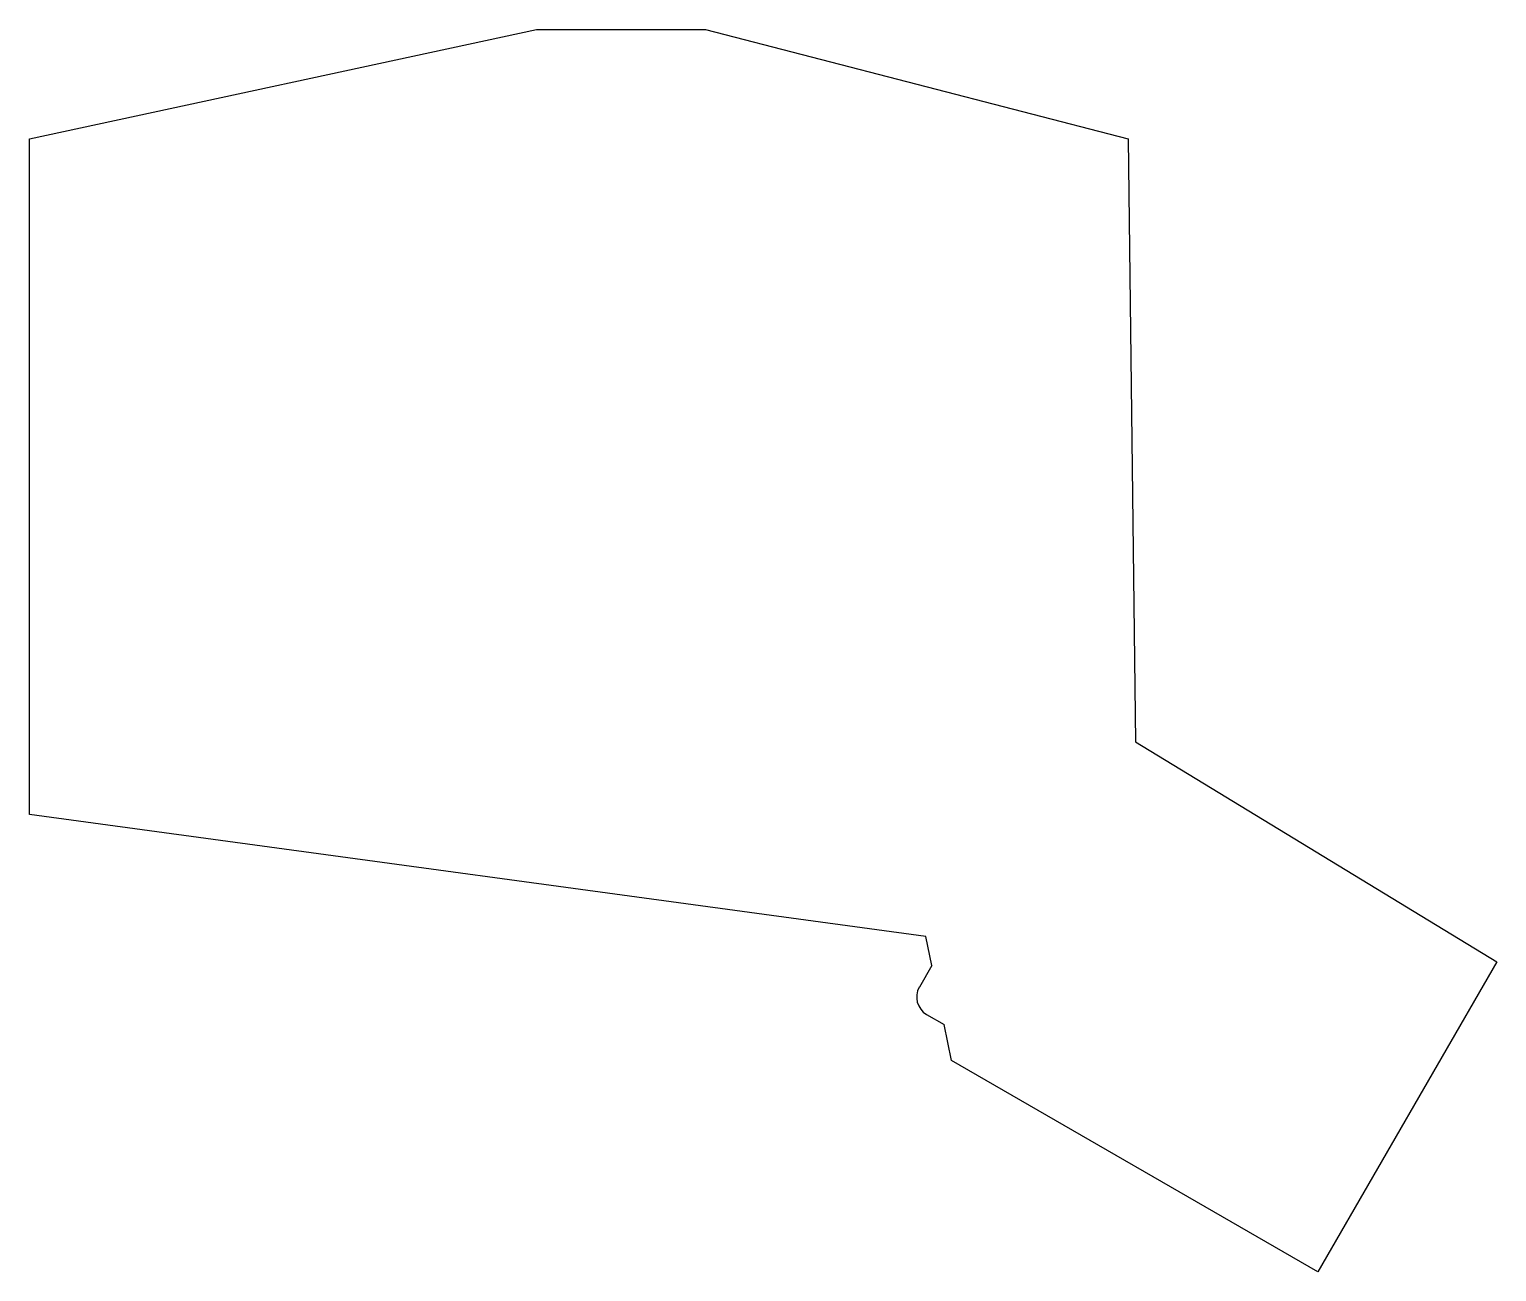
# Model space of a CAD drawing. Header units: millimetres. Extents: x 92 to 239, y -154 to -30.
import ezdxf

# ---------------------------------------------------------------- set-up
doc = ezdxf.new("R2010")
doc.units = ezdxf.units.MM

msp = doc.modelspace()

# ---------------------------------------------------------------- linework, layer by layer
for p, q in [((91.5, -40.5), (142.5, -29.5)), ((142.5, -29.5), (159.5, -29.5)), ((159.5, -29.5), (202, -40.5)), ((91.5, -108.5), (91.5, -40.5)), ((202, -40.5), (202.75, -101.18)), ((202.75, -101.18), (239.06, -123.3)), ((181.64, -120.75), (91.5, -108.5)), ((182.25, -123.69), (181.64, -120.75)), ((182.25, -123.69), (181, -125.86)), ((239.06, -123.3), (221.06, -154.48)), ((181.73, -128.6), (183.49, -129.62)), ((184.25, -133.23), (183.49, -129.62)), ((221.06, -154.48), (184.25, -133.23))]:
    msp.add_line(p, q)
msp.add_arc((182.73, -126.86), 2, 150, 240)

doc.saveas('drawing.dxf')
